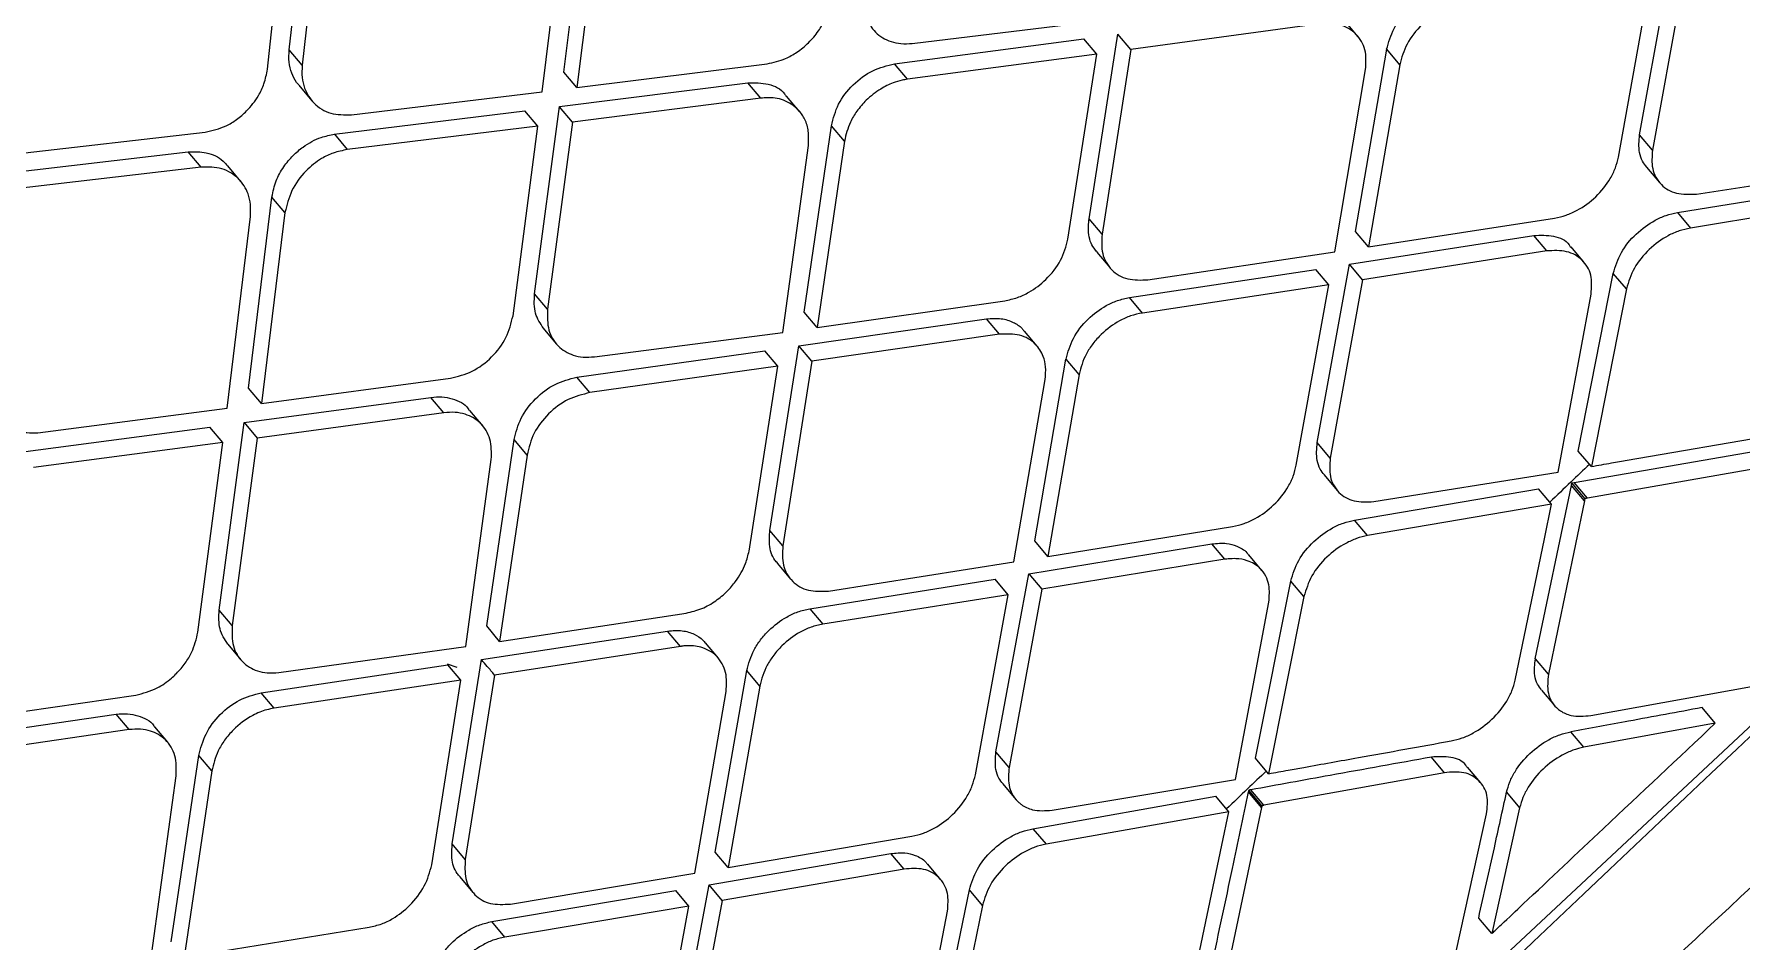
# Model space of a CAD drawing. Extents: x 0 to 84, y -21 to 126.
# Drawn here: x 11.04 to 12.407, y 63.795 to 64.522 of the extents above; entities that cross this region are included whole.
import ezdxf

# ---------------------------------------------------------------- set-up
doc = ezdxf.new("R2010")
doc.units = 0
doc.header["$MEASUREMENT"] = 0
doc.layers.add('1', color=4, linetype='Continuous')

# ---------------------------------------------------------------- blocks, each defined once
blk = doc.blocks.new('PRODIGY')
at = {"layer": '1', "color": 3, "linetype": 'Continuous', "lineweight": 25}
for p, q in [((13.4853, 64.9686), (11.3618, 62.9847)), ((11.2443, 64.5092), (11.2615, 64.6642)), ((11.2719, 64.6518), (11.2547, 64.4969)), ((11.2269, 64.4937), (11.2438, 64.6488)), ((11.4642, 64.4914), (11.4832, 64.6442)), ((11.4469, 64.4757), (11.4657, 64.6287)), ((11.4936, 64.6318), (11.4746, 64.4791)), ((12.3255, 64.4412), (12.3514, 64.5842)), ((12.3086, 64.4233), (12.3346, 64.5679)), ((12.3618, 64.5719), (12.3359, 64.4289)), ((11.7431, 64.5143), (11.8949, 64.5327)), ((12.0692, 64.5301), (11.9183, 64.5094)), ((12.1, 64.5199), (12.0895, 64.5323)), ((11.729, 64.498), (11.8805, 64.518)), ((11.8909, 64.5057), (11.8805, 64.518)), ((11.8847, 64.3739), (11.9079, 64.5217)), ((11.9183, 64.5094), (11.9079, 64.5217)), ((11.2547, 64.4969), (11.2443, 64.5092)), ((11.8909, 64.5057), (11.7394, 64.4857)), ((11.8678, 64.3577), (11.8909, 64.5057)), ((11.9183, 64.5094), (11.8951, 64.3616)), ((12.0981, 64.3639), (12.1231, 64.5096)), ((12.1335, 64.4973), (12.1231, 64.5096)), ((11.4746, 64.4791), (11.627, 64.4981)), ((11.7394, 64.4857), (11.729, 64.498)), ((12.0814, 64.3475), (12.1062, 64.4934)), ((12.1335, 64.4973), (12.1085, 64.3516)), ((11.252, 64.4809), (11.2624, 64.4685)), ((11.2942, 64.4572), (11.4469, 64.4757)), ((11.4607, 64.4638), (11.6114, 64.4828)), ((11.6218, 64.4705), (11.6114, 64.4828)), ((11.6529, 64.4599), (11.6426, 64.4721)), ((11.2804, 64.4416), (11.433, 64.4603)), ((11.4434, 64.448), (11.433, 64.4603)), ((11.4408, 64.3138), (11.4607, 64.4638)), ((11.4711, 64.4514), (11.4607, 64.4637)), ((11.6218, 64.4705), (11.4711, 64.4514)), ((11.4434, 64.448), (11.2908, 64.4293)), ((11.4235, 64.2963), (11.4434, 64.448)), ((11.4711, 64.4514), (11.4511, 64.3015)), ((11.6565, 64.2992), (11.6785, 64.4484)), ((11.6889, 64.4361), (11.6785, 64.4484)), ((11.0236, 64.4256), (11.177, 64.4433)), ((11.2805, 64.4416), (11.2908, 64.4293)), ((11.6396, 64.283), (11.66, 64.4327)), ((11.6889, 64.4361), (11.6669, 64.2869)), ((12.3359, 64.4289), (12.3255, 64.4412)), ((11.0102, 64.4096), (11.1634, 64.4276)), ((11.1738, 64.4153), (11.1634, 64.4276)), ((11.1738, 64.4153), (11.0207, 64.3973)), ((11.2056, 64.4039), (11.1952, 64.4163)), ((12.3311, 64.4153), (12.3415, 64.4029)), ((12.3558, 64.3789), (12.5037, 64.4031)), ((12.371, 64.3938), (12.5193, 64.4165)), ((11.2117, 64.2385), (11.2305, 64.3914)), ((11.2409, 64.3791), (11.2305, 64.3914)), ((12.5141, 64.3907), (12.3662, 64.3665)), ((11.1946, 64.2225), (11.2132, 64.3757)), ((11.2409, 64.3791), (11.2221, 64.2261)), ((12.3558, 64.3789), (12.3662, 64.3665)), ((11.8951, 64.3616), (11.8847, 64.3739)), ((12.1085, 64.3516), (12.0981, 64.3639)), ((12.1085, 64.3516), (12.2575, 64.3745)), ((12.0934, 64.3376), (12.2408, 64.3606)), ((12.2512, 64.3482), (12.2408, 64.3606)), ((12.2812, 64.339), (12.2707, 64.3514)), ((11.891, 64.3473), (11.9014, 64.3349)), ((11.9319, 64.3251), (12.0814, 64.3475)), ((12.0674, 64.1948), (12.0934, 64.3376)), ((12.1038, 64.3252), (12.0934, 64.3376)), ((12.2512, 64.3482), (12.1038, 64.3252)), ((11.917, 64.3109), (12.0664, 64.3334)), ((12.0768, 64.3211), (11.9274, 64.2985)), ((12.0507, 64.1767), (12.0768, 64.3211)), ((12.0768, 64.3211), (12.0664, 64.3334)), ((12.1038, 64.3252), (12.0779, 64.1824)), ((12.2765, 64.1881), (12.3045, 64.3302)), ((12.315, 64.3179), (12.3045, 64.3302)), ((11.4511, 64.3015), (11.4407, 64.3138)), ((11.6669, 64.2869), (11.8172, 64.3084)), ((11.9274, 64.2985), (11.917, 64.3109)), ((12.2603, 64.1712), (12.2867, 64.3137)), ((12.315, 64.3179), (12.287, 64.1757)), ((11.6524, 64.2722), (11.8025, 64.2939)), ((11.6669, 64.2869), (11.6565, 64.2992)), ((11.8129, 64.2816), (11.8025, 64.2939)), ((11.4477, 64.2863), (11.4581, 64.2739)), ((11.4887, 64.2635), (11.6396, 64.283)), ((11.8129, 64.2816), (11.6628, 64.2599)), ((11.8433, 64.2719), (11.833, 64.2841)), ((11.4746, 64.2472), (11.6251, 64.2683)), ((11.6355, 64.256), (11.6251, 64.2683)), ((11.6292, 64.1245), (11.6524, 64.2722)), ((11.6628, 64.2599), (11.6524, 64.2722)), ((11.6355, 64.256), (11.485, 64.2348)), ((11.6125, 64.108), (11.6355, 64.256)), ((11.6628, 64.2599), (11.6396, 64.1122)), ((11.8412, 64.1161), (11.8662, 64.2617)), ((11.8767, 64.2493), (11.8663, 64.2616)), ((11.2221, 64.2261), (11.3734, 64.2463)), ((11.485, 64.2348), (11.4747, 64.2471)), ((11.8246, 64.0994), (11.8495, 64.2452)), ((11.8767, 64.2493), (11.8516, 64.1037)), ((11.2081, 64.2108), (11.3578, 64.231)), ((11.2221, 64.2261), (11.2117, 64.2384)), ((11.3682, 64.2187), (11.3578, 64.231)), ((11.0429, 64.2027), (11.1946, 64.2225)), ((11.3682, 64.2187), (11.2185, 64.1985)), ((11.3992, 64.2083), (11.3888, 64.2206)), ((11.0292, 64.1871), (11.1807, 64.2071)), ((11.1911, 64.1948), (11.1807, 64.2071)), ((11.1882, 64.0608), (11.2081, 64.2108)), ((11.2185, 64.1985), (11.1986, 64.0484)), ((11.2081, 64.2108), (11.2185, 64.1985)), ((12.3157, 64.1807), (12.4339, 64.2011)), ((11.1911, 64.1948), (11.0396, 64.1748)), ((11.1711, 64.0431), (11.1911, 64.1948)), ((11.4024, 64.0481), (11.4244, 64.1973)), ((11.4348, 64.1849), (11.4128, 64.0357)), ((11.4348, 64.1849), (11.4244, 64.1973)), ((12.0779, 64.1824), (12.0674, 64.1948)), ((12.2733, 64.1628), (12.4181, 64.188)), ((12.287, 64.1757), (12.2765, 64.1881)), ((11.3857, 64.0317), (11.4061, 64.1813)), ((12.1127, 64.1476), (12.2603, 64.1712)), ((12.4286, 64.1756), (12.2838, 64.1504)), ((12.073, 64.1689), (12.0834, 64.1566)), ((12.0974, 64.1328), (12.2446, 64.1579)), ((12.242, 64.0218), (12.2709, 64.1605)), ((12.2709, 64.1605), (12.2713, 64.1625)), ((12.2814, 64.1481), (12.2709, 64.1605)), ((12.2713, 64.1625), (12.2733, 64.1628)), ((12.2818, 64.1501), (12.2713, 64.1625)), ((12.2838, 64.1504), (12.2733, 64.1628)), ((12.2551, 64.1455), (12.1078, 64.1204)), ((12.2495, 64.1179), (12.2551, 64.1455)), ((12.2814, 64.1481), (12.2525, 64.0094)), ((12.1078, 64.1204), (12.0974, 64.1328)), ((11.6396, 64.1122), (11.6292, 64.1245)), ((11.8516, 64.1037), (11.8412, 64.1161)), ((11.8516, 64.1037), (11.9997, 64.1277)), ((12.226, 64.0047), (12.2495, 64.1179)), ((11.8365, 64.0898), (11.983, 64.1138)), ((11.9935, 64.1014), (11.983, 64.1138)), ((12.0232, 64.0925), (12.0127, 64.1049)), ((11.6353, 64.098), (11.6458, 64.0855)), ((11.676, 64.076), (11.8246, 64.0994)), ((11.8102, 63.9473), (11.8365, 64.0898)), ((11.8365, 64.0898), (11.8469, 64.0775)), ((11.9935, 64.1014), (11.8469, 64.0775)), ((11.6611, 64.0618), (11.8096, 64.0855)), ((11.82, 64.0731), (11.8096, 64.0855)), ((11.8469, 64.0774), (11.8207, 63.9349)), ((12.018, 63.9422), (12.0463, 64.084)), ((12.0568, 64.0716), (12.0463, 64.084)), ((11.6612, 64.0618), (11.6716, 64.0495)), ((11.82, 64.0731), (11.6716, 64.0495)), ((11.7937, 63.929), (11.82, 64.0731)), ((12.0019, 63.9251), (12.0287, 64.0672)), ((12.0568, 64.0716), (12.0285, 63.9298)), ((11.1986, 64.0484), (11.1882, 64.0608)), ((11.4128, 64.0357), (11.4024, 64.0481)), ((11.4128, 64.0357), (11.5621, 64.0584)), ((11.3983, 64.0211), (11.5473, 64.044)), ((11.5577, 64.0317), (11.5473, 64.044)), ((11.588, 64.0222), (11.5776, 64.0345)), ((11.1951, 64.0334), (11.2055, 64.021)), ((11.2359, 64.0108), (11.3857, 64.0317)), ((11.3749, 63.8736), (11.3983, 64.0211)), ((11.5577, 64.0317), (11.4087, 64.0088)), ((12.2525, 64.0094), (12.2421, 64.0218)), ((11.2218, 63.9945), (11.3712, 64.017)), ((11.3707, 64.0178), (11.3784, 64.0151)), ((11.3816, 64.0047), (11.3712, 64.017)), ((11.4087, 64.0088), (11.3853, 63.8612)), ((11.5853, 63.8671), (11.6106, 64.0123)), ((11.621, 64), (11.6106, 64.0123)), ((11.2322, 63.9822), (11.2218, 63.9945)), ((11.3816, 64.0047), (11.2322, 63.9822)), ((11.3584, 63.8569), (11.3816, 64.0047)), ((11.569, 63.8502), (11.5941, 63.9957)), ((11.621, 64), (11.5957, 63.8547)), ((12.2469, 63.9968), (12.2574, 63.9844)), ((12.2865, 63.9763), (12.4181, 64.0002)), ((10.9712, 63.9711), (11.1214, 63.9927)), ((12.3862, 63.9702), (12.3756, 63.9827)), ((10.9573, 63.9558), (11.1058, 63.9774)), ((11.1162, 63.9651), (11.1058, 63.9774)), ((11.147, 63.955), (11.1366, 63.9673)), ((12.3862, 63.9702), (12.281, 63.951)), ((11.1162, 63.9651), (10.9677, 63.9435)), ((12.281, 63.951), (12.2705, 63.9634)), ((11.1497, 63.7952), (11.1719, 63.9443)), ((11.1823, 63.932), (11.1719, 63.9443)), ((11.8207, 63.9349), (11.8102, 63.9473)), ((12.0285, 63.9298), (12.018, 63.9422)), ((12.1693, 63.9306), (12.1588, 63.9431)), ((11.1332, 63.7786), (11.1538, 63.9281)), ((11.1823, 63.932), (11.1601, 63.7829)), ((11.8552, 63.9005), (12.0019, 63.9251)), ((12.1693, 63.9306), (12.0248, 63.9045)), ((12.1984, 63.9225), (12.1878, 63.935)), ((11.8157, 63.9216), (11.8261, 63.9092)), ((11.8398, 63.8858), (11.9862, 63.9119)), ((11.9967, 63.8994), (11.9862, 63.9119)), ((12.0229, 63.9027), (12.0124, 63.9152)), ((12.0232, 63.9042), (12.0127, 63.9167)), ((12.0248, 63.9045), (12.0143, 63.9169)), ((12.219, 63.915), (12.2295, 63.9025)), ((11.9967, 63.8994), (11.8503, 63.8734)), ((11.9911, 63.8725), (11.9967, 63.8994)), ((12.0229, 63.9027), (11.9935, 63.7641)), ((12.1752, 63.7717), (12.2031, 63.8977)), ((12.2295, 63.9025), (12.2072, 63.8019)), ((11.8398, 63.8858), (11.8503, 63.8734)), ((11.3853, 63.8612), (11.3749, 63.8736)), ((11.5957, 63.8547), (11.7429, 63.8798)), ((11.9671, 63.7591), (11.9911, 63.8725)), ((11.5805, 63.8408), (11.7261, 63.8659)), ((11.5957, 63.8547), (11.5853, 63.8671)), ((11.7366, 63.8535), (11.7261, 63.8659)), ((11.766, 63.845), (11.7556, 63.8573)), ((11.3809, 63.8472), (11.3914, 63.8347)), ((11.4214, 63.8255), (11.569, 63.8502)), ((11.7366, 63.8535), (11.591, 63.8284)), ((11.4064, 63.8114), (11.5538, 63.8363)), ((11.5643, 63.8239), (11.5538, 63.8363)), ((11.554, 63.6987), (11.5805, 63.8408)), ((11.591, 63.8284), (11.5805, 63.8408)), ((11.7601, 63.6956), (11.7889, 63.8368)), ((11.7993, 63.8244), (11.7889, 63.8368)), ((11.5643, 63.8239), (11.4169, 63.799)), ((11.5376, 63.6802), (11.5643, 63.8239)), ((11.591, 63.8284), (11.5644, 63.6863)), ((11.7442, 63.6782), (11.7714, 63.8198)), ((11.7993, 63.8244), (11.7706, 63.6831)), ((11.1602, 63.7829), (11.3082, 63.8069)), ((11.4169, 63.799), (11.4065, 63.8114)), ((12.2072, 63.8019), (12.1967, 63.8143))]:
    blk.add_line(p, q, dxfattribs=at)
at = {"layer": '1', "color": 3, "linetype": 'Continuous', "lineweight": 25, "flags": 128}
for points in [[(11.4746, 64.4791), (11.4688, 64.486), (11.4642, 64.4914)], [(12.2551, 64.1455), (12.2492, 64.1524), (12.2446, 64.1579)]]:
    blk.add_lwpolyline(points, dxfattribs=at)
at = {"layer": '1', "color": 3, "linetype": 'Continuous', "lineweight": 25}
for points, knots in [([(9.9071, 61.4994), (10.0344, 61.6178), (10.2936, 61.8591), (10.674, 62.2138), (11.0381, 62.5536), (11.3708, 62.8642), (11.6721, 63.1456), (11.9421, 63.3978), (12.2073, 63.6454), (12.4768, 63.8969), (12.7617, 64.1627), (13.0468, 64.4283), (13.3194, 64.6822), (13.5794, 64.9241), (13.829, 65.1563), (14.0937, 65.4023), (14.3852, 65.673), (14.7122, 65.9766), (15.0677, 66.3063), (15.4502, 66.6609), (15.8584, 67.0394), (16.2987, 67.448), (16.7561, 67.8725), (17.0665, 68.1614), (17.2195, 68.3038)], [0, 0, 0, 0, 0.052205, 0.106329, 0.156158, 0.201702, 0.242965, 0.279941, 0.312633, 0.351893, 0.390616, 0.429625, 0.468921, 0.502488, 0.536262, 0.571311, 0.611052, 0.65574, 0.705379, 0.756722, 0.812476, 0.872629, 0.937199, 1, 1, 1, 1]), ([(18.6647, 67.4283), (18.3332, 67.2006), (17.6736, 66.7476), (16.7295, 66.0094), (15.8109, 65.2516), (14.9176, 64.4679), (14.0492, 63.67), (13.2016, 62.8605), (12.3829, 62.0294), (11.5877, 61.1661), (11.0913, 60.5598), (10.8417, 60.2549)], [0, 0, 0, 0, 0.113392, 0.225638, 0.337341, 0.448782, 0.560232, 0.669481, 0.778832, 0.888787, 1, 1, 1, 1]), ([(19.1252, 66.9306), (18.9895, 66.8481), (18.7154, 66.6813), (18.3058, 66.4177), (17.8928, 66.1409), (17.4774, 65.8497), (17.0718, 65.5528), (16.6068, 65.1982), (16.0781, 64.7748), (15.4721, 64.2613), (14.935, 63.7807), (14.4755, 63.352), (14.1031, 62.9927), (13.7483, 62.6382), (13.411, 62.2891), (13.081, 61.9352), (12.6875, 61.4971), (12.2391, 60.9706), (11.7529, 60.3642), (11.4503, 59.9542), (11.3012, 59.7521)], [0, 0, 0, 0, 0.044709, 0.090349, 0.13691, 0.184379, 0.232745, 0.277954, 0.348418, 0.422679, 0.500679, 0.550525, 0.598903, 0.645795, 0.691185, 0.735062, 0.781563, 0.856423, 0.929252, 1, 1, 1, 1]), ([(13.4874, 64.9679), (13.0503, 64.5586), (12.3785, 63.9295), (11.1802, 62.783), (10.4172, 62.0482), (9.8858, 61.5364)], [0, 0, 0, 0, 0.360925, 0.554871, 1, 1, 1, 1]), ([(12.123, 64.5096), (12.1246, 64.5152), (12.1278, 64.5266), (12.14, 64.542), (12.1532, 64.5516), (12.1647, 64.5567), (12.1709, 64.5579), (12.1741, 64.5586)], [0, 0, 0, 0, 0.246035, 0.499572, 0.733967, 0.863158, 1, 1, 1, 1]), ([(11.627, 64.4981), (11.6319, 64.4991), (11.6401, 64.5009), (11.6513, 64.5073), (11.6605, 64.5147), (11.668, 64.5237), (11.6745, 64.5349), (11.6763, 64.5429), (11.6774, 64.5477)], [0, 0, 0, 0, 0.210552, 0.345376, 0.499642, 0.657521, 0.793686, 1, 1, 1, 1]), ([(11.7053, 64.5526), (11.705, 64.5496), (11.7046, 64.5438), (11.7066, 64.5333), (11.7129, 64.5225), (11.7237, 64.516), (11.7341, 64.5138), (11.7401, 64.5141), (11.7431, 64.5143)], [0, 0, 0, 0, 0.130742, 0.257879, 0.500255, 0.739731, 0.867393, 1, 1, 1, 1]), ([(12.1845, 64.5462), (12.1813, 64.5456), (12.1752, 64.5444), (12.1637, 64.5393), (12.1505, 64.5297), (12.1382, 64.5142), (12.135, 64.5029), (12.1335, 64.4973)], [0, 0, 0, 0, 0.135222, 0.263849, 0.500373, 0.754067, 1, 1, 1, 1]), ([(12.1062, 64.4934), (12.1065, 64.4988), (12.1071, 64.5098), (12.0993, 64.5225), (12.0863, 64.5305), (12.0749, 64.5302), (12.0692, 64.5301)], [0, 0, 0, 0, 0.250006, 0.499988, 0.749999, 1, 1, 1, 1]), ([(11.2521, 64.481), (11.2515, 64.4817), (11.2489, 64.4844), (11.2461, 64.4906), (11.2438, 64.4993), (11.2441, 64.5059), (11.2443, 64.5092)], [0, 0, 0, 0, 0.1017951, 0.3902765, 0.6896646, 1, 1, 1, 1]), ([(11.177, 64.4433), (11.1827, 64.4446), (11.1914, 64.4465), (11.2024, 64.4533), (11.2116, 64.4611), (11.2192, 64.471), (11.2248, 64.4826), (11.2261, 64.4898), (11.2269, 64.4937)], [0, 0, 0, 0, 0.2367872, 0.365136, 0.4997149, 0.6983757, 0.8364301, 1, 1, 1, 1]), ([(11.2547, 64.4969), (11.2545, 64.4935), (11.2542, 64.4871), (11.2568, 64.4764), (11.2637, 64.4655), (11.2769, 64.4571), (11.2884, 64.4572), (11.2942, 64.4572)], [0, 0, 0, 0, 0.143391, 0.274831, 0.500904, 0.751774, 1, 1, 1, 1]), ([(11.6785, 64.4484), (11.68, 64.4543), (11.6829, 64.466), (11.6952, 64.4818), (11.7113, 64.4937), (11.7231, 64.4966), (11.729, 64.498)], [0, 0, 0, 0, 0.250013, 0.499999, 0.750001, 1, 1, 1, 1]), ([(11.7394, 64.4857), (11.738, 64.4854), (11.7341, 64.4848), (11.7268, 64.4826), (11.7168, 64.4777), (11.7068, 64.4698), (11.6988, 64.4605), (11.6921, 64.4495), (11.6901, 64.4413), (11.6889, 64.4361)], [0, 0, 0, 0, 0.062339, 0.166472, 0.312321, 0.4997, 0.64696, 0.77949, 1, 1, 1, 1]), ([(11.6114, 64.4828), (11.617, 64.4828), (11.6282, 64.4828), (11.6389, 64.4777), (11.6418, 64.4725), (11.6422, 64.4718)], [0, 0, 0, 0, 0.461888, 0.92207, 1, 1, 1, 1]), ([(11.66, 64.4327), (11.6602, 64.4366), (11.6606, 64.4439), (11.6576, 64.4534), (11.6528, 64.4607), (11.6451, 64.4671), (11.6346, 64.4713), (11.6257, 64.4707), (11.6218, 64.4705)], [0, 0, 0, 0, 0.169964, 0.327148, 0.471518, 0.603085, 0.826894, 1, 1, 1, 1]), ([(11.2305, 64.3914), (11.2314, 64.3957), (11.2331, 64.404), (11.2394, 64.4154), (11.247, 64.4246), (11.2569, 64.433), (11.2684, 64.4393), (11.2769, 64.4409), (11.2804, 64.4416)], [0, 0, 0, 0, 0.183877, 0.350977, 0.501356, 0.63493, 0.850881, 1, 1, 1, 1]), ([(12.3313, 64.4154), (12.3301, 64.4169), (12.3274, 64.4202), (12.3245, 64.4287), (12.3251, 64.4364), (12.3255, 64.4412)], [0, 0, 0, 0, 0.223136, 0.506506, 1, 1, 1, 1]), ([(11.1634, 64.4276), (11.1684, 64.4277), (11.1788, 64.4278), (11.1895, 64.4226), (11.1939, 64.4175), (11.1951, 64.4161)], [0, 0, 0, 0, 0.395443, 0.834798, 1, 1, 1, 1]), ([(11.2908, 64.4293), (11.2871, 64.4286), (11.2801, 64.4272), (11.2686, 64.4217), (11.2564, 64.4121), (11.2452, 64.3967), (11.2424, 64.3849), (11.2409, 64.3791)], [0, 0, 0, 0, 0.159687, 0.296487, 0.500606, 0.750493, 1, 1, 1, 1]), ([(12.2575, 64.3745), (12.2606, 64.3752), (12.2666, 64.3765), (12.2781, 64.3817), (12.2912, 64.3911), (12.3011, 64.4037), (12.3065, 64.4147), (12.3079, 64.4204), (12.3086, 64.4233)], [0, 0, 0, 0, 0.135025, 0.263465, 0.499556, 0.743254, 0.870129, 1, 1, 1, 1]), ([(12.3359, 64.4289), (12.3355, 64.4238), (12.3349, 64.416), (12.3384, 64.407), (12.344, 64.3995), (12.3545, 64.3931), (12.3655, 64.3936), (12.371, 64.3938)], [0, 0, 0, 0, 0.235528, 0.364694, 0.501135, 0.7505, 1, 1, 1, 1]), ([(11.2132, 64.3757), (11.2134, 64.379), (11.2137, 64.3853), (11.2112, 64.396), (11.2057, 64.4048), (11.1978, 64.4109), (11.1881, 64.4154), (11.1795, 64.4153), (11.1738, 64.4153)], [0, 0, 0, 0, 0.142809, 0.273958, 0.500289, 0.628996, 0.755359, 1, 1, 1, 1]), ([(12.3045, 64.3302), (12.3062, 64.3359), (12.3097, 64.347), (12.3222, 64.3623), (12.3354, 64.3718), (12.3468, 64.377), (12.3528, 64.3783), (12.3558, 64.3789)], [0, 0, 0, 0, 0.252349, 0.499551, 0.740337, 0.867921, 1, 1, 1, 1]), ([(11.8912, 64.3474), (11.8903, 64.3484), (11.8866, 64.3525), (11.8837, 64.3615), (11.8844, 64.3702), (11.8847, 64.3739)], [0, 0, 0, 0, 0.143171, 0.629366, 1, 1, 1, 1]), ([(12.3662, 64.3665), (12.3632, 64.3659), (12.3573, 64.3646), (12.3458, 64.3595), (12.3327, 64.35), (12.3201, 64.3346), (12.3167, 64.3235), (12.315, 64.3179)], [0, 0, 0, 0, 0.131499, 0.258865, 0.500231, 0.748028, 1, 1, 1, 1]), ([(11.8172, 64.3084), (11.8206, 64.3091), (11.8271, 64.3104), (11.8386, 64.3159), (11.8512, 64.3254), (11.8632, 64.3405), (11.8663, 64.352), (11.8678, 64.3577)], [0, 0, 0, 0, 0.149007, 0.282209, 0.500363, 0.750157, 1, 1, 1, 1]), ([(11.8951, 64.3616), (11.8948, 64.3563), (11.8944, 64.3481), (11.8982, 64.3389), (11.9041, 64.3311), (11.9151, 64.3245), (11.9263, 64.3249), (11.9319, 64.3251)], [0, 0, 0, 0, 0.239979, 0.368002, 0.501083, 0.750369, 1, 1, 1, 1]), ([(12.2408, 64.3606), (12.2462, 64.3608), (12.257, 64.3612), (12.2673, 64.3566), (12.2699, 64.3518), (12.2703, 64.3511)], [0, 0, 0, 0, 0.459459, 0.918979, 1, 1, 1, 1]), ([(12.2867, 64.3137), (12.2871, 64.3189), (12.2879, 64.3295), (12.2803, 64.3416), (12.2678, 64.349), (12.2567, 64.3485), (12.2512, 64.3482)], [0, 0, 0, 0, 0.249996, 0.499993, 0.749987, 1, 1, 1, 1]), ([(11.4479, 64.2864), (11.4454, 64.2902), (11.44, 64.2978), (11.4405, 64.3084), (11.4407, 64.3138)], [0, 0, 0, 0, 0.4861886, 1, 1, 1, 1]), ([(11.8663, 64.2617), (11.8678, 64.2672), (11.871, 64.2786), (11.8831, 64.294), (11.8961, 64.3036), (11.9076, 64.3089), (11.9138, 64.3102), (11.917, 64.3109)], [0, 0, 0, 0, 0.244816, 0.4985, 0.730604, 0.860726, 1, 1, 1, 1]), ([(11.3734, 64.2463), (11.3792, 64.2478), (11.391, 64.2507), (11.407, 64.2628), (11.4192, 64.2787), (11.422, 64.2904), (11.4235, 64.2963)], [0, 0, 0, 0, 0.249998, 0.500003, 0.749997, 1, 1, 1, 1]), ([(11.4511, 64.3015), (11.451, 64.2957), (11.4508, 64.2845), (11.4588, 64.2715), (11.4693, 64.2651), (11.4797, 64.2629), (11.4857, 64.2633), (11.4887, 64.2635)], [0, 0, 0, 0, 0.253876, 0.499659, 0.736084, 0.864728, 1, 1, 1, 1]), ([(11.8025, 64.2939), (11.8066, 64.2942), (11.8144, 64.2947), (11.8239, 64.2915), (11.83, 64.2878), (11.8322, 64.2847), (11.8328, 64.284)], [0, 0, 0, 0, 0.332791, 0.636635, 0.911422, 1, 1, 1, 1]), ([(11.9274, 64.2985), (11.9243, 64.2979), (11.9182, 64.2966), (11.9067, 64.2914), (11.8962, 64.2837), (11.8877, 64.2741), (11.8805, 64.2634), (11.8782, 64.2549), (11.8767, 64.2493)], [0, 0, 0, 0, 0.136976, 0.266073, 0.499705, 0.628328, 0.754819, 1, 1, 1, 1]), ([(11.8495, 64.2452), (11.8499, 64.2487), (11.8505, 64.2553), (11.848, 64.2653), (11.8419, 64.2749), (11.8299, 64.282), (11.8185, 64.2818), (11.8129, 64.2816)], [0, 0, 0, 0, 0.158308, 0.294742, 0.501318, 0.750821, 1, 1, 1, 1]), ([(11.0037, 64.2421), (11.0035, 64.2389), (11.0032, 64.2326), (11.0057, 64.2219), (11.0124, 64.2109), (11.0257, 64.2025), (11.0371, 64.2027), (11.0429, 64.2027)], [0, 0, 0, 0, 0.138081, 0.267742, 0.500912, 0.748812, 1, 1, 1, 1]), ([(11.4244, 64.1973), (11.4259, 64.203), (11.4288, 64.2146), (11.4409, 64.2305), (11.4569, 64.2427), (11.4687, 64.2457), (11.4746, 64.2472)], [0, 0, 0, 0, 0.246452, 0.496006, 0.748016, 1, 1, 1, 1]), ([(11.3578, 64.231), (11.3608, 64.2313), (11.3667, 64.2318), (11.3773, 64.2295), (11.3856, 64.2259), (11.3882, 64.2209), (11.3885, 64.2204)], [0, 0, 0, 0, 0.241879, 0.480417, 0.945255, 1, 1, 1, 1]), ([(11.485, 64.2348), (11.4792, 64.2334), (11.4674, 64.2305), (11.4514, 64.2185), (11.4391, 64.2026), (11.4363, 64.1908), (11.4348, 64.1849)], [0, 0, 0, 0, 0.250006, 0.49999, 0.750005, 1, 1, 1, 1]), ([(11.4061, 64.1813), (11.4062, 64.1869), (11.4064, 64.1981), (11.3983, 64.211), (11.3876, 64.2173), (11.3771, 64.2194), (11.3712, 64.219), (11.3682, 64.2187)], [0, 0, 0, 0, 0.250838, 0.499677, 0.739125, 0.866998, 1, 1, 1, 1]), ([(12.0732, 64.1691), (12.072, 64.1705), (12.0693, 64.1738), (12.0664, 64.1822), (12.067, 64.1899), (12.0674, 64.1948)], [0, 0, 0, 0, 0.2208255, 0.5037397, 1, 1, 1, 1]), ([(11.9997, 64.1277), (12.0028, 64.1284), (12.0088, 64.1297), (12.0203, 64.1349), (12.0333, 64.1445), (12.0432, 64.157), (12.0486, 64.1681), (12.05, 64.1738), (12.0507, 64.1767)], [0, 0, 0, 0, 0.135571, 0.264176, 0.49948, 0.744041, 0.870696, 1, 1, 1, 1]), ([(12.0779, 64.1824), (12.0775, 64.1773), (12.0768, 64.1695), (12.0803, 64.1606), (12.0858, 64.1531), (12.0963, 64.1469), (12.1072, 64.1474), (12.1127, 64.1476)], [0, 0, 0, 0, 0.236467, 0.365416, 0.501239, 0.750558, 1, 1, 1, 1]), ([(12.2855, 64.1774), (12.2806, 64.1727), (12.2699, 64.1626), (12.2593, 64.1526), (12.2536, 64.1472)], [0, 0, 0, 0, 0.4693185, 1, 1, 1, 1]), ([(12.287, 64.1757), (12.2923, 64.1767), (12.3019, 64.1783), (12.3115, 64.18), (12.3157, 64.1807)], [0, 0, 0, 0, 0.5600082, 1, 1, 1, 1]), ([(12.2818, 64.1501), (12.2817, 64.1497), (12.2816, 64.1491), (12.2814, 64.1484), (12.2814, 64.1481)], [0, 0, 0, 0, 0.5594467, 1, 1, 1, 1]), ([(12.2838, 64.1504), (12.2834, 64.1504), (12.2827, 64.1502), (12.2821, 64.1501), (12.2818, 64.1501)], [0, 0, 0, 0, 0.559425, 1, 1, 1, 1]), ([(12.0463, 64.084), (12.048, 64.0896), (12.0514, 64.1007), (12.064, 64.116), (12.0771, 64.1256), (12.0885, 64.1308), (12.0944, 64.1321), (12.0974, 64.1328)], [0, 0, 0, 0, 0.25161, 0.499629, 0.739031, 0.866924, 1, 1, 1, 1]), ([(11.6355, 64.0981), (11.6347, 64.099), (11.631, 64.103), (11.6282, 64.112), (11.6289, 64.1207), (11.6292, 64.1245)], [0, 0, 0, 0, 0.1376035, 0.625201, 1, 1, 1, 1]), ([(12.1078, 64.1204), (12.1049, 64.1198), (12.099, 64.1184), (12.0876, 64.1132), (12.0744, 64.1037), (12.0619, 64.0883), (12.0585, 64.0772), (12.0568, 64.0716)], [0, 0, 0, 0, 0.132227, 0.25982, 0.500145, 0.748442, 1, 1, 1, 1]), ([(11.5621, 64.0584), (11.5663, 64.0594), (11.5744, 64.0613), (11.5857, 64.0677), (11.5948, 64.0753), (11.6033, 64.0852), (11.6097, 64.0966), (11.6117, 64.1047), (11.6125, 64.108)], [0, 0, 0, 0, 0.184201, 0.351525, 0.501992, 0.635565, 0.851254, 1, 1, 1, 1]), ([(11.6396, 64.1122), (11.6393, 64.1068), (11.6388, 64.0987), (11.6426, 64.0895), (11.6485, 64.0818), (11.6593, 64.0753), (11.6705, 64.0758), (11.676, 64.076)], [0, 0, 0, 0, 0.240016, 0.368079, 0.501147, 0.750405, 1, 1, 1, 1]), ([(11.983, 64.1138), (11.9871, 64.1141), (11.9943, 64.1148), (12.0037, 64.112), (12.0098, 64.1087), (12.012, 64.1054), (12.0125, 64.1047)], [0, 0, 0, 0, 0.336313, 0.596573, 0.917694, 1, 1, 1, 1]), ([(12.0287, 64.0672), (12.0291, 64.0719), (12.0297, 64.0795), (12.0264, 64.0884), (12.0211, 64.0956), (12.0128, 64.1005), (12.0036, 64.1021), (11.9975, 64.1019), (11.9945, 64.1015), (11.9936, 64.1014), (11.9935, 64.1014)], [0, 0, 0, 0, 0.221439, 0.353894, 0.500539, 0.710553, 0.863976, 0.960521, 0.995485, 1, 1, 1, 1]), ([(11.6106, 64.0123), (11.6121, 64.0179), (11.6145, 64.0264), (11.6216, 64.0371), (11.6299, 64.0466), (11.6403, 64.0544), (11.6517, 64.0598), (11.6579, 64.0611), (11.6611, 64.0618)], [0, 0, 0, 0, 0.244262, 0.370447, 0.499022, 0.729206, 0.859647, 1, 1, 1, 1]), ([(11.1952, 64.0335), (11.1926, 64.0373), (11.1875, 64.045), (11.188, 64.0555), (11.1882, 64.0608)], [0, 0, 0, 0, 0.501262, 1, 1, 1, 1]), ([(11.1986, 64.0484), (11.1985, 64.0428), (11.1982, 64.0315), (11.2061, 64.0187), (11.2165, 64.0123), (11.2268, 64.0101), (11.2328, 64.0106), (11.2359, 64.0108)], [0, 0, 0, 0, 0.251563, 0.499664, 0.732758, 0.862222, 1, 1, 1, 1]), ([(11.6716, 64.0495), (11.6684, 64.0488), (11.6623, 64.0475), (11.6509, 64.0422), (11.6404, 64.0344), (11.6321, 64.0248), (11.6249, 64.0141), (11.6226, 64.0056), (11.621, 64)], [0, 0, 0, 0, 0.13825, 0.267781, 0.499687, 0.628367, 0.754914, 1, 1, 1, 1]), ([(11.1214, 63.9927), (11.1272, 63.9942), (11.1372, 63.9967), (11.1478, 64.0042), (11.1526, 64.0086), (11.1564, 64.0125), (11.1611, 64.018), (11.1679, 64.0291), (11.1699, 64.0376), (11.1712, 64.0431)], [0, 0, 0, 0, 0.249248, 0.427438, 0.491446, 0.499452, 0.637672, 0.767325, 1, 1, 1, 1]), ([(11.5473, 64.044), (11.5513, 64.0443), (11.559, 64.0449), (11.5685, 64.0419), (11.5746, 64.0382), (11.5768, 64.0351), (11.5774, 64.0343)], [0, 0, 0, 0, 0.328615, 0.629462, 0.90243, 1, 1, 1, 1]), ([(11.4087, 64.0088), (11.4068, 64.0111), (11.4033, 64.0152), (11.3998, 64.0193), (11.3983, 64.0211)], [0, 0, 0, 0, 0.5599721, 1, 1, 1, 1]), ([(11.5941, 63.9957), (11.5944, 64.0009), (11.5949, 64.0089), (11.5912, 64.0181), (11.5853, 64.0259), (11.5755, 64.0315), (11.5651, 64.0325), (11.5596, 64.032), (11.5582, 64.0318), (11.5579, 64.0317), (11.5578, 64.0317), (11.5577, 64.0317), (11.5577, 64.0317), (11.5577, 64.0317)], [0, 0, 0, 0, 0.235474, 0.364506, 0.500773, 0.749779, 0.936628, 0.98382, 0.99578, 0.99886, 0.99966, 0.999967, 1, 1, 1, 1]), ([(12.2471, 63.997), (12.246, 63.9984), (12.2433, 64.0017), (12.2408, 64.0098), (12.2416, 64.0172), (12.2421, 64.0218)], [0, 0, 0, 0, 0.2316334, 0.5220665, 1, 1, 1, 1]), ([(12.2525, 64.0094), (12.252, 64.0042), (12.2511, 63.9937), (12.2573, 63.9832), (12.2647, 63.9783), (12.2736, 63.9753), (12.281, 63.9759), (12.2865, 63.9763)], [0, 0, 0, 0, 0.249377, 0.49913, 0.66317, 0.750143, 1, 1, 1, 1]), ([(11.1719, 63.9443), (11.1734, 63.9501), (11.1764, 63.9618), (11.1885, 63.9778), (11.2043, 63.99), (11.216, 63.993), (11.2218, 63.9946)], [0, 0, 0, 0, 0.250737, 0.499502, 0.749764, 1, 1, 1, 1]), ([(12.1747, 63.9561), (12.1776, 63.9568), (12.1835, 63.9581), (12.1949, 63.9634), (12.208, 63.9729), (12.2181, 63.9854), (12.2237, 63.9963), (12.2252, 64.0018), (12.226, 64.0047)], [0, 0, 0, 0, 0.13253, 0.2602, 0.500314, 0.742658, 0.869558, 1, 1, 1, 1]), ([(11.2322, 63.9822), (11.2302, 63.9818), (11.2245, 63.9808), (11.213, 63.976), (11.2012, 63.9673), (11.1925, 63.9569), (11.1857, 63.9458), (11.1836, 63.9374), (11.1823, 63.932)], [0, 0, 0, 0, 0.086629, 0.250038, 0.499573, 0.638335, 0.768252, 1, 1, 1, 1]), ([(12.3756, 63.9827), (12.356, 63.9791), (12.321, 63.9726), (12.2859, 63.9662), (12.2705, 63.9634)], [0, 0, 0, 0, 0.5599976, 1, 1, 1, 1]), ([(11.1058, 63.9774), (11.1089, 63.9777), (11.1149, 63.9782), (11.1255, 63.9758), (11.1337, 63.9723), (11.1362, 63.9675), (11.1363, 63.9671)], [0, 0, 0, 0, 0.250224, 0.494694, 0.964033, 1, 1, 1, 1]), ([(11.1538, 63.9281), (11.1539, 63.9336), (11.1541, 63.9448), (11.1461, 63.9576), (11.1355, 63.9638), (11.1252, 63.9658), (11.1193, 63.9653), (11.1162, 63.9651)], [0, 0, 0, 0, 0.248875, 0.499699, 0.735146, 0.864028, 1, 1, 1, 1]), ([(12.2072, 63.8019), (12.2081, 63.8027), (12.2107, 63.8051), (12.2191, 63.813), (12.248, 63.8403), (12.3051, 63.894), (12.3563, 63.9422), (12.3862, 63.9702)], [0, 0, 0, 0, 0.014821, 0.043262, 0.14102, 0.499998, 1, 1, 1, 1]), ([(12.0567, 63.9349), (12.0712, 63.9375), (12.1106, 63.9445), (12.1499, 63.9516), (12.1747, 63.9561)], [0, 0, 0, 0, 0.370321, 1, 1, 1, 1]), ([(12.219, 63.915), (12.2198, 63.9177), (12.2213, 63.9232), (12.2269, 63.934), (12.2371, 63.9465), (12.2503, 63.9561), (12.2617, 63.9613), (12.2675, 63.9627), (12.2705, 63.9634)], [0, 0, 0, 0, 0.129135, 0.255541, 0.499535, 0.741247, 0.868579, 1, 1, 1, 1]), ([(11.8159, 63.9217), (11.8147, 63.9232), (11.8121, 63.9264), (11.8092, 63.9347), (11.8098, 63.9424), (11.8102, 63.9473)], [0, 0, 0, 0, 0.222957, 0.504521, 1, 1, 1, 1]), ([(12.1588, 63.9431), (12.1318, 63.9382), (12.0837, 63.9295), (12.0355, 63.9208), (12.0143, 63.9169)], [0, 0, 0, 0, 0.560005, 1, 1, 1, 1]), ([(12.1874, 63.9347), (12.187, 63.9354), (12.1847, 63.9399), (12.1748, 63.944), (12.1641, 63.9434), (12.1588, 63.9431)], [0, 0, 0, 0, 0.075061, 0.536955, 1, 1, 1, 1]), ([(12.281, 63.951), (12.278, 63.9503), (12.2722, 63.9489), (12.2609, 63.9436), (12.2476, 63.9341), (12.2375, 63.9216), (12.2318, 63.9108), (12.2303, 63.9053), (12.2295, 63.9025)], [0, 0, 0, 0, 0.131154, 0.258384, 0.500325, 0.744355, 0.870825, 1, 1, 1, 1]), ([(11.7429, 63.8798), (11.746, 63.8805), (11.752, 63.8818), (11.7633, 63.8872), (11.7763, 63.8967), (11.7862, 63.9094), (11.7916, 63.9205), (11.793, 63.9261), (11.7937, 63.929)], [0, 0, 0, 0, 0.135921, 0.264607, 0.499377, 0.74462, 0.871154, 1, 1, 1, 1]), ([(11.8207, 63.9349), (11.8203, 63.93), (11.8196, 63.9223), (11.8229, 63.9134), (11.8259, 63.9093), (11.828, 63.9072), (11.8289, 63.9064), (11.8323, 63.9037), (11.8404, 63.8997), (11.8498, 63.9002), (11.8552, 63.9005)], [0, 0, 0, 0, 0.229212, 0.359827, 0.500842, 0.508605, 0.52311, 0.572269, 0.750844, 1, 1, 1, 1]), ([(12.0267, 63.932), (12.0217, 63.9272), (12.011, 63.9171), (12.0004, 63.907), (11.9948, 63.9017)], [0, 0, 0, 0, 0.469683, 1, 1, 1, 1]), ([(12.0285, 63.9298), (12.0337, 63.9308), (12.0431, 63.9324), (12.0525, 63.9341), (12.0567, 63.9349)], [0, 0, 0, 0, 0.559997, 1, 1, 1, 1]), ([(12.2031, 63.8977), (12.2036, 63.9028), (12.2048, 63.9131), (12.1977, 63.9249), (12.1855, 63.932), (12.1747, 63.9311), (12.1693, 63.9306)], [0, 0, 0, 0, 0.25, 0.500004, 0.749997, 1, 1, 1, 1]), ([(11.983, 63.7765), (11.9886, 63.8023), (11.9985, 63.8484), (12.0081, 63.8947), (12.0124, 63.9152)], [0, 0, 0, 0, 0.560003, 1, 1, 1, 1]), ([(12.0127, 63.9167), (12.0127, 63.9164), (12.0125, 63.9159), (12.0124, 63.9154), (12.0124, 63.9152)], [0, 0, 0, 0, 0.5602941, 1, 1, 1, 1]), ([(12.0143, 63.9169), (12.014, 63.9169), (12.0135, 63.9168), (12.0129, 63.9167), (12.0127, 63.9167)], [0, 0, 0, 0, 0.56015, 1, 1, 1, 1]), ([(12.1967, 63.8143), (12.2009, 63.8331), (12.2084, 63.8665), (12.2158, 63.9002), (12.219, 63.915)], [0, 0, 0, 0, 0.560006, 1, 1, 1, 1]), ([(12.0232, 63.9042), (12.0231, 63.9039), (12.023, 63.9034), (12.0229, 63.9029), (12.0229, 63.9027)], [0, 0, 0, 0, 0.55982, 1, 1, 1, 1]), ([(12.0248, 63.9045), (12.0245, 63.9044), (12.0239, 63.9044), (12.0234, 63.9043), (12.0232, 63.9042)], [0, 0, 0, 0, 0.5598089, 1, 1, 1, 1]), ([(11.7889, 63.8368), (11.7906, 63.8424), (11.794, 63.8534), (11.8065, 63.8688), (11.8195, 63.8785), (11.8309, 63.8837), (11.8368, 63.8851), (11.8398, 63.8858)], [0, 0, 0, 0, 0.251281, 0.499655, 0.738177, 0.866275, 1, 1, 1, 1]), ([(11.3811, 63.8473), (11.3803, 63.8482), (11.3767, 63.8522), (11.3739, 63.8611), (11.3746, 63.8698), (11.3749, 63.8736)], [0, 0, 0, 0, 0.139235, 0.626492, 1, 1, 1, 1]), ([(11.8503, 63.8734), (11.8473, 63.8727), (11.8414, 63.8714), (11.8301, 63.8661), (11.817, 63.8564), (11.8045, 63.841), (11.8011, 63.8299), (11.7993, 63.8244)], [0, 0, 0, 0, 0.132852, 0.260624, 0.500072, 0.748678, 1, 1, 1, 1]), ([(11.3082, 63.8069), (11.3116, 63.8077), (11.318, 63.8091), (11.3293, 63.8147), (11.3418, 63.8244), (11.3537, 63.8397), (11.3569, 63.8511), (11.3584, 63.8569)], [0, 0, 0, 0, 0.147745, 0.280532, 0.500257, 0.751287, 1, 1, 1, 1]), ([(11.3853, 63.8612), (11.385, 63.8559), (11.3845, 63.8478), (11.3883, 63.8387), (11.3941, 63.831), (11.4048, 63.8246), (11.4159, 63.8252), (11.4214, 63.8255)], [0, 0, 0, 0, 0.239718, 0.3678571, 0.5011856, 0.750435, 1, 1, 1, 1]), ([(11.7261, 63.8659), (11.7299, 63.8663), (11.7369, 63.867), (11.7463, 63.8645), (11.7526, 63.8612), (11.7549, 63.8578), (11.7554, 63.8572)], [0, 0, 0, 0, 0.315428, 0.580721, 0.917146, 1, 1, 1, 1]), ([(11.7714, 63.8198), (11.7718, 63.8247), (11.7724, 63.8324), (11.769, 63.8412), (11.7635, 63.8486), (11.7529, 63.8546), (11.742, 63.8539), (11.7366, 63.8535)], [0, 0, 0, 0, 0.232227, 0.362307, 0.501433, 0.750822, 1, 1, 1, 1]), ([(11.3561, 63.7616), (11.3577, 63.7672), (11.36, 63.7756), (11.3671, 63.7864), (11.3754, 63.796), (11.3857, 63.8038), (11.3971, 63.8093), (11.4032, 63.8107), (11.4064, 63.8114)], [0, 0, 0, 0, 0.244262, 0.370444, 0.498978, 0.728265, 0.858929, 1, 1, 1, 1]), ([(11.4169, 63.799), (11.4137, 63.7983), (11.4076, 63.7969), (11.3963, 63.7915), (11.386, 63.7837), (11.3776, 63.7741), (11.3705, 63.7633), (11.3681, 63.7548), (11.3666, 63.7493)], [0, 0, 0, 0, 0.138992, 0.268766, 0.499681, 0.628232, 0.754761, 1, 1, 1, 1])]:
    blk.add_open_spline(points, degree=3, knots=knots, dxfattribs=at)

msp = doc.modelspace()

# ---------------------------------------------------------------- block references
at = {"layer": '1'}
msp.add_blockref('PRODIGY', (0, 0), dxfattribs=at)

doc.saveas('drawing.dxf')
